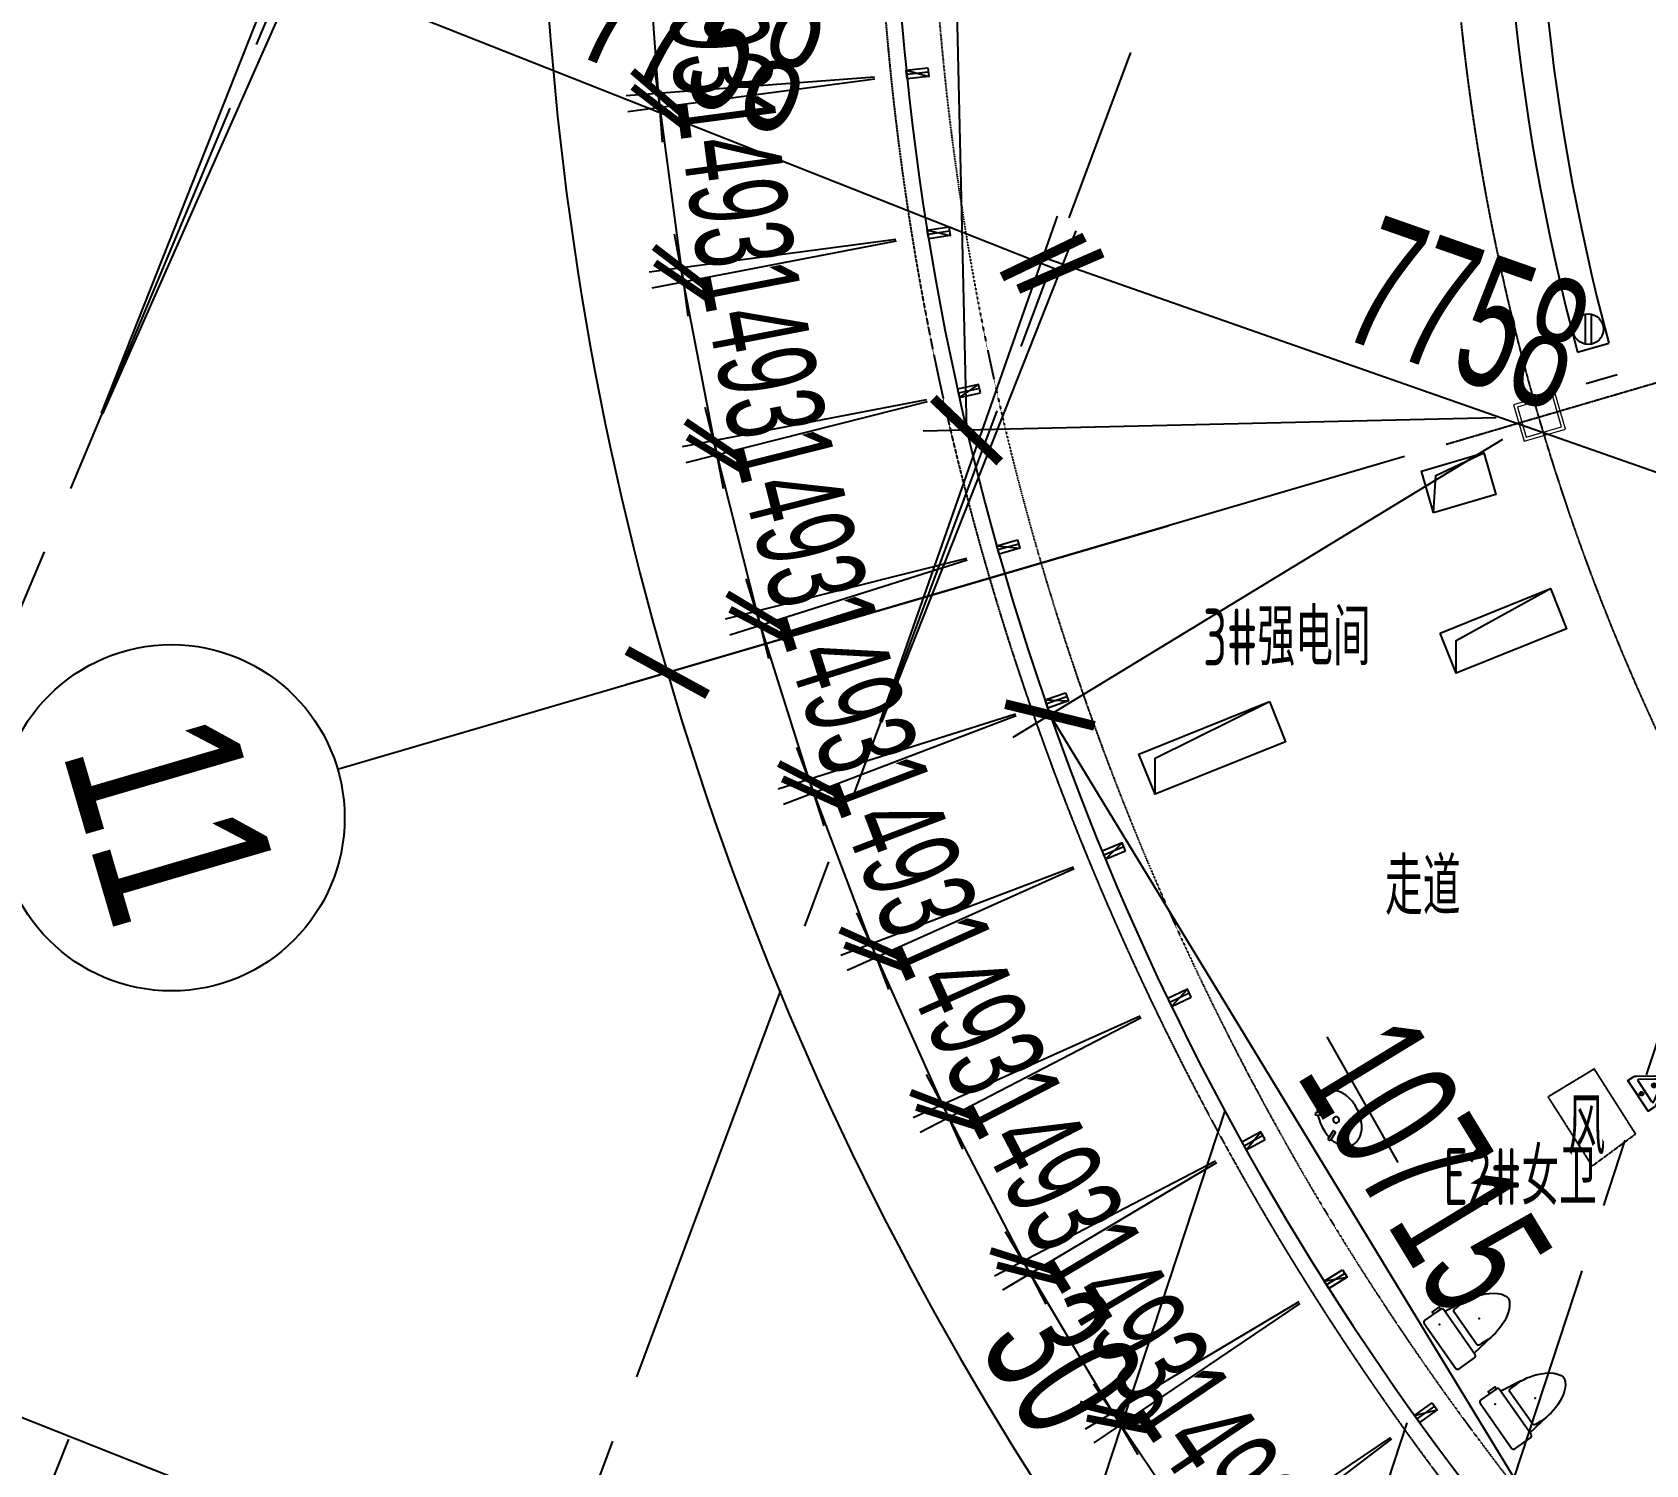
# Model space of a CAD drawing. Extents: x -668578 to 2331563, y -1202445 to 1620273.
# Drawn here: x 803656 to 818569, y 99493 to 112728 of the extents above; entities that cross this region are included whole.
import ezdxf
from ezdxf.enums import TextEntityAlignment as Align

# ---------------------------------------------------------------- set-up
doc = ezdxf.new("R2010")
doc.units = 0
for name, pattern in [('CENTER2', [28.575, 19.05, -3.175, 3.175, -3.175]), ('CONTINOUS', [0]), ('Continuous-STLayerSet-Col', [0]), ('DASH', [0.35, 0.25, -0.1]), ('DOT2', [0.125, 0, -0.125]), ('DOTE', [2.42, 2, -0.2, 0.02, -0.2]), ('Y000000S0$0$CONTINOUS', [0])]:
    doc.linetypes.add(name, pattern=pattern)
doc.layers.get('0').update_dxf_attribs({"color": 8})
doc.layers.get('Defpoints').update_dxf_attribs({"color": 8})
for name, color, linetype in [('#标注', 8, 'Continuous'), ('#轴线', 8, 'CENTER2'), ('A-AL', 8, 'Continuous'), ('A-BEAM-PLAN-C', 8, 'Continuous'), ('A-DIMS-150', 8, 'Continuous'), ('A-EVTR', 8, 'Continuous'), ('A-FIXT', 8, 'Continuous'), ('A-FLOR-OTLN', 8, 'DOT2'), ('A-ROOF-DRAN', 8, 'Continuous'), ('A-WIND-FRAM', 8, 'Continuous'), ('C-AXIS', 8, 'DOTE'), ('dim', 8, 'Continuous'), ('DIM_LEAD', 8, 'Continuous'), ('EQUIP_雨水斗', 8, 'Continuous'), ('外轮廓', 8, 'Continuous'), ('建-文字', 8, 'Continuous')]:
    doc.layers.add(name, color=color, linetype=linetype)
doc.layers.add('平立面图柱', color=8, linetype='Continuous', lineweight=18)
doc.styles.add('JHZX', font='jrs.shx', dxfattribs={"width": 0.6, "bigfont": 'jhz.shx'})
doc.styles.add('XD2008', font='xd-hzs.shx', dxfattribs={"width": 0.7, "bigfont": 'xd-hztxt.shx'})
doc.dimstyles.new('JZBZ-300', dxfattribs={"dimscale": 300, "dimtxt": 3, "dimasz": 1.5, "dimexe": 1, "dimexo": 1, "dimgap": 0.5, "dimtad": 1, "dimdec": 0, "dimdsep": 46, "dimtxsty": 'JHZX', "dimblk1": 'ARCHTICK', "dimblk2": 'ARCHTICK', "dimsah": 1, "dimcen": 0, "dimclrd": 1, "dimclre": 1, "dimclrt": 2, "dimazin": 2, "dimtfac": 1, "dimtdec": 0, "dimtix": 1, "dimtmove": 0, "dimatfit": 3, "dimfxl": 0, "dimtolj": 1, "dimlwd": -1, "dimlwe": -1, "dimarcsym": 0})
doc.dimstyles.new('JZBZ-400', dxfattribs={"dimscale": 400, "dimtxt": 3, "dimasz": 1.5, "dimexe": 1, "dimexo": 1, "dimgap": 0.5, "dimtad": 1, "dimdec": 0, "dimdsep": 46, "dimtxsty": 'JHZX', "dimblk1": 'ARCHTICK', "dimblk2": 'ARCHTICK', "dimsah": 1, "dimcen": 0, "dimclrd": 1, "dimclre": 1, "dimclrt": 2, "dimazin": 2, "dimtfac": 1, "dimtdec": 0, "dimtix": 1, "dimtmove": 0, "dimatfit": 3, "dimfxl": 0, "dimtolj": 1, "dimlwd": -1, "dimlwe": -1, "dimarcsym": 0})

# ---------------------------------------------------------------- blocks, each defined once
blk = doc.blocks.new('_ARCHTICK')
at = {"color": 0, "linetype": 'ByBlock', "const_width": 0.15}
blk.add_lwpolyline([(-0.5, -0.5), (0.5, 0.5)], dxfattribs=at)
blk = doc.blocks.new('*D2918')
at = {"layer": '#标注', "ltscale": 300, "transparency": 16777216}
for p, q in [((52517, 44290), (60086, 50671)), ((174425, -21557), (175612, -11729))]:
    blk.add_line(p, q, dxfattribs=at)
blk.add_arc((197092, 166179), 179600, 220.13382, 263.11563, dxfattribs=at)
at = {"layer": 'Defpoints', "color": 0, "ltscale": 300, "transparency": 16777216}
for p in [(197092, 166179), (52212, 44032), (92699, 20035), (174378, -21955)]:
    blk.add_point(p, dxfattribs=at)
at = {"layer": '#标注', "ltscale": 300, "transparency": 16777216, "xscale": 600, "yscale": 600, "zscale": 600}
for p, rotation in [((59781, 50414), 130.1338192809486), ((175564, -12126), 353.1156299250185)]:
    blk.add_blockref('_ARCHTICK', p, dxfattribs=dict(at, rotation=rotation))
at = {"layer": '#标注', "ltscale": 300, "transparency": 16777216, "insert": (112118, 8861), "char_height": 1200, "attachment_point": 5, "rotation": 331.6247, "style": 'JHZX'}
blk.add_mtext('\\A1;42.98°', dxfattribs=at)
blk = doc.blocks.new('*D2917')
at = {"layer": '#标注', "ltscale": 300, "transparency": 16777216}
for p, q in [((124057, -8248), (126954, -1330)), ((130999, -10995), (133620, -3968))]:
    blk.add_line(p, q, dxfattribs=at)
blk.add_arc((197092, 166179), 182000, 247.28023, 249.54243, dxfattribs=at)
at = {"layer": 'Defpoints', "color": 0, "ltscale": 300, "transparency": 16777216}
for p in [(197092, 166179), (129015, -2609), (123903, -8617), (130859, -11369)]:
    blk.add_point(p, dxfattribs=at)
at = {"layer": '#标注', "ltscale": 300, "transparency": 16777216, "xscale": 600, "yscale": 600, "zscale": 600}
for p, rotation in [((126799, -1698), 157.2802253813059), ((133481, -4342), 339.5424261212693)]:
    blk.add_blockref('_ARCHTICK', p, dxfattribs=dict(at, rotation=rotation))
at = {"layer": '#标注', "ltscale": 300, "transparency": 16777216, "insert": (130421, -2309), "char_height": 1200, "attachment_point": 5, "rotation": 338.4113, "style": 'JHZX'}
blk.add_mtext('\\A1;2.26°', dxfattribs=at)
blk = doc.blocks.new('*D2933')
at = {"layer": '#标注', "ltscale": 300, "transparency": 16777216}
for p, q in [((130999, -10995), (133620, -3968)), ((138044, -13465), (140386, -6340))]:
    blk.add_line(p, q, dxfattribs=at)
blk.add_arc((197092, 166179), 182000, 249.54243, 251.80463, dxfattribs=at)
at = {"layer": 'Defpoints', "color": 0, "ltscale": 300, "transparency": 16777216}
for p in [(197092, 166179), (135730, -5165), (130859, -11369), (137919, -13845)]:
    blk.add_point(p, dxfattribs=at)
at = {"layer": '#标注', "ltscale": 300, "transparency": 16777216, "xscale": 600, "yscale": 600, "zscale": 600}
for p, rotation in [((133481, -4342), 159.5424261212701), ((140261, -6720), 341.8046268610909)]:
    blk.add_blockref('_ARCHTICK', p, dxfattribs=dict(at, rotation=rotation))
at = {"layer": '#标注', "ltscale": 300, "transparency": 16777216, "insert": (137124, -4810), "char_height": 1200, "attachment_point": 5, "rotation": 340.6735, "style": 'JHZX'}
blk.add_mtext('\\A1;2.26°', dxfattribs=at)
blk = doc.blocks.new('*D2939')
at = {"layer": '#标注', "ltscale": 300, "transparency": 16777216}
for p, q in [((-1773, -1481), (-9342, -7863)), ((165914, -92056), (164727, -101884))]:
    blk.add_line(p, q, dxfattribs=at)
blk.add_arc((197092, 166179), 269610, 220.13382, 263.11563, dxfattribs=at)
at = {"layer": 'Defpoints', "color": 0, "ltscale": 300, "transparency": 16777216}
for p in [(197092, 166179), (-1467, -1224), (40380, -53208), (165962, -91659)]:
    blk.add_point(p, dxfattribs=at)
at = {"layer": '#标注', "ltscale": 300, "transparency": 16777216, "xscale": 600, "yscale": 600, "zscale": 600}
for p, rotation in [((-9036, -7605), 130.1338192809485), ((164775, -101487), 353.1156299250187)]:
    blk.add_blockref('_ARCHTICK', p, dxfattribs=dict(at, rotation=rotation))
at = {"layer": '#标注', "ltscale": 300, "transparency": 16777216, "insert": (69342, -70334), "char_height": 1200, "attachment_point": 5, "rotation": 331.6247, "style": 'JHZX'}
blk.add_mtext('\\A1;42.98°', dxfattribs=at)
blk = doc.blocks.new('*U2924')
at = {"linetype": 'ByBlock'}
blk.add_line((0, -20), (0, 0), dxfattribs=at)
blk.add_circle((0, -24), 4, dxfattribs=at)
at = {"color": 253, "linetype": 'ByBlock', "style": 'JHZX', "width": 0.75}
blk.add_attdef('AXES', text='', height=4, dxfattribs=at).set_placement((0, -24), align=Align.MIDDLE_CENTER)
blk = doc.blocks.new('*D2949')
at = {"layer": '#标注', "ltscale": 300, "transparency": 16777216}
for p, q in [((133126, -3716), (125838, -1943)), ((133390, -15101), (126193, -17210))]:
    blk.add_line(p, q, dxfattribs=at)
blk.add_arc((154503, -8916), 29100, 166.329, 196.329, dxfattribs=at)
at = {"layer": 'Defpoints', "color": 0, "ltscale": 300, "transparency": 16777216}
for p in [(133515, -3810), (125462, -7052), (154503, -8916), (133774, -14988)]:
    blk.add_point(p, dxfattribs=at)
at = {"layer": '#标注', "ltscale": 300, "transparency": 16777216, "xscale": 600, "yscale": 600, "zscale": 600}
for p, rotation in [((126227, -2038), 76.32902802312397), ((126576, -17097), 286.3290280231245)]:
    blk.add_blockref('_ARCHTICK', p, dxfattribs=dict(at, rotation=rotation))
at = {"layer": '#标注', "ltscale": 300, "transparency": 16777216, "insert": (126210, -9572), "char_height": 1200, "attachment_point": 5, "rotation": 271.329, "style": 'JHZX'}
blk.add_mtext('\\A1;30°', dxfattribs=at)
blk = doc.blocks.new('*D2950')
at = {"layer": '#标注', "ltscale": 300, "transparency": 16777216}
for p, q in [((133390, -15101), (126193, -17210)), ((139311, -24829), (134132, -30253))]:
    blk.add_line(p, q, dxfattribs=at)
blk.add_arc((154503, -8916), 29100, 196.329, 226.329, dxfattribs=at)
at = {"layer": 'Defpoints', "color": 0, "ltscale": 300, "transparency": 16777216}
for p in [(154503, -8916), (133774, -14988), (128421, -21822), (139587, -24539)]:
    blk.add_point(p, dxfattribs=at)
at = {"layer": '#标注', "ltscale": 300, "transparency": 16777216, "xscale": 600, "yscale": 600, "zscale": 600}
for p, rotation in [((126576, -17097), 106.3290280231245), ((134409, -29964), 316.3290280231343)]:
    blk.add_blockref('_ARCHTICK', p, dxfattribs=dict(at, rotation=rotation))
at = {"layer": '#标注', "ltscale": 300, "transparency": 16777216, "insert": (130329, -23630), "char_height": 1200, "attachment_point": 5, "rotation": 301.329, "style": 'JHZX'}
blk.add_mtext('\\A1;30°', dxfattribs=at)
blk = doc.blocks.new('*D2987')
at = {"layer": '#标注', "ltscale": 300, "transparency": 16777216}
for p, q in [((134296, -14943), (129771, -17698)), ((130113, -17490), (135684, -26642)), ((139867, -24096), (135343, -26850))]:
    blk.add_line(p, q, dxfattribs=at)
at = {"layer": 'Defpoints', "color": 0, "ltscale": 300, "transparency": 16777216}
for p in [(134638, -14735), (140209, -23888), (135684, -26642)]:
    blk.add_point(p, dxfattribs=at)
at = {"layer": '#标注', "ltscale": 300, "transparency": 16777216, "xscale": 600, "yscale": 600, "zscale": 600}
for p, rotation in [((130113, -17490), 121.3290179573024), ((135684, -26642), 301.3290179573024)]:
    blk.add_blockref('_ARCHTICK', p, dxfattribs=dict(at, rotation=rotation))
at = {"layer": '#标注', "ltscale": 300, "transparency": 16777216, "insert": (133582, -21650), "char_height": 1200, "attachment_point": 5, "rotation": 301.329, "style": 'JHZX'}
blk.add_mtext('\\A1;10715', dxfattribs=at)
blk = doc.blocks.new('*D2988')
at = {"layer": '#标注', "ltscale": 300, "transparency": 16777216}
for p, q in [((133989, -4032), (128694, -4155)), ((129094, -4146), (129342, -14858)), ((134238, -14745), (128942, -14868))]:
    blk.add_line(p, q, dxfattribs=at)
at = {"layer": 'Defpoints', "color": 0, "ltscale": 300, "transparency": 16777216}
for p in [(134389, -4023), (134638, -14735), (129342, -14858)]:
    blk.add_point(p, dxfattribs=at)
at = {"layer": '#标注', "ltscale": 300, "transparency": 16777216, "xscale": 600, "yscale": 600, "zscale": 600}
for p, rotation in [((129094, -4146), 91.32901795722822), ((129342, -14858), 271.3290179572282)]:
    blk.add_blockref('_ARCHTICK', p, dxfattribs=dict(at, rotation=rotation))
at = {"layer": '#标注', "ltscale": 300, "transparency": 16777216, "insert": (130018, -9484), "char_height": 1200, "attachment_point": 5, "rotation": 271.329, "style": 'JHZX'}
blk.add_mtext('\\A1;10715', dxfattribs=at)
blk = doc.blocks.new('*D3003')
at = {"layer": '#标注', "transparency": 16777216}
for p, q in [((-33156, -5786), (-31360, -1246)), ((-31507, -1618), (-24293, -4472)), ((-25943, -8640), (-24146, -4100))]:
    blk.add_line(p, q, dxfattribs=at)
at = {"layer": 'Defpoints', "color": 0, "transparency": 16777216}
for p in [(-24293, -4472), (-33304, -6158), (-26090, -9012)]:
    blk.add_point(p, dxfattribs=at)
at = {"layer": '#标注', "transparency": 16777216, "xscale": 600, "yscale": 600, "zscale": 600}
for p, rotation in [((-31507, -1618), 158.4113313762998), ((-24293, -4472), 338.4113313762998)]:
    blk.add_blockref('_ARCHTICK', p, dxfattribs=dict(at, rotation=rotation))
at = {"layer": '#标注', "transparency": 16777216, "insert": (-27606, -2301), "char_height": 1200, "attachment_point": 5, "rotation": 338.4113, "style": 'JHZX'}
blk.add_mtext('\\A1;7758', dxfattribs=at)
blk = doc.blocks.new('*D3004')
at = {"layer": '#标注', "transparency": 16777216}
for p, q in [((-25958, -8635), (-24320, -3965)), ((-24452, -4343), (-17131, -6910)), ((-18637, -11202), (-16999, -6533))]:
    blk.add_line(p, q, dxfattribs=at)
at = {"layer": 'Defpoints', "color": 0, "transparency": 16777216}
for p in [(-17131, -6910), (-26090, -9012), (-18769, -11580)]:
    blk.add_point(p, dxfattribs=at)
at = {"layer": '#标注', "transparency": 16777216, "xscale": 600, "yscale": 600, "zscale": 600}
for p, rotation in [((-24452, -4343), 160.6735245071912), ((-17131, -6910), 340.6735245071912)]:
    blk.add_blockref('_ARCHTICK', p, dxfattribs=dict(at, rotation=rotation))
at = {"layer": '#标注', "transparency": 16777216, "insert": (-20527, -4871), "char_height": 1200, "attachment_point": 5, "rotation": 340.6735, "style": 'JHZX'}
blk.add_mtext('\\A1;7758', dxfattribs=at)
blk = doc.blocks.new('*D3007')
at = {"layer": '#标注', "transparency": 16777216}
for p, q in [((-40237, -2655), (-38295, 1737)), ((-38457, 1371), (-31362, -1766)), ((-33142, -5792), (-31200, -1400))]:
    blk.add_line(p, q, dxfattribs=at)
at = {"layer": 'Defpoints', "color": 0, "transparency": 16777216}
for p in [(-31362, -1766), (-40399, -3021), (-33304, -6158)]:
    blk.add_point(p, dxfattribs=at)
at = {"layer": '#标注', "transparency": 16777216, "xscale": 600, "yscale": 600, "zscale": 600}
for p, rotation in [((-38457, 1371), 156.149138245412), ((-31362, -1766), 336.149138245412)]:
    blk.add_blockref('_ARCHTICK', p, dxfattribs=dict(at, rotation=rotation))
at = {"layer": '#标注', "transparency": 16777216, "insert": (-34586, 534), "char_height": 1200, "attachment_point": 5, "rotation": 336.1491, "style": 'JHZX'}
blk.add_mtext('\\A1;7758', dxfattribs=at)
blk = doc.blocks.new('*D408')
at = {"layer": 'Defpoints', "color": 0, "ltscale": 300, "transparency": 16777216}
for p in [(816457, 99914), (817362, 98727), (814628, 98518)]:
    blk.add_point(p, dxfattribs=at)
at = {"layer": 'dim', "color": 1, "ltscale": 300, "transparency": 16777216}
for p, q in [((816218, 99732), (814389, 98336)), ((814628, 98518), (814355, 98876)), ((815533, 97331), (814628, 98518)), ((817124, 98545), (815295, 97149)), ((815533, 97331), (815806, 96973))]:
    blk.add_line(p, q, dxfattribs=at)
at = {"layer": 'dim', "color": 1, "ltscale": 300, "transparency": 16777216, "xscale": 450, "yscale": 450, "zscale": 450}
for p, rotation in [((814628, 98518), 307.3445776047749), ((815533, 97331), 127.3445776047749)]:
    blk.add_blockref('_ARCHTICK', p, dxfattribs=dict(at, rotation=rotation))
at = {"layer": 'dim', "color": 2, "ltscale": 300, "transparency": 16777216, "insert": (815557, 98288), "char_height": 900, "attachment_point": 5, "rotation": 307.3446, "style": 'JHZX'}
blk.add_mtext('\\A1;1493', dxfattribs=at)
blk = doc.blocks.new('*D409')
at = {"layer": 'Defpoints', "color": 0, "ltscale": 300, "transparency": 16777216}
for p in [(815621, 101151), (813715, 99863), (816457, 99913)]:
    blk.add_point(p, dxfattribs=at)
at = {"layer": 'dim', "color": 1, "ltscale": 300, "transparency": 16777216}
for p, q in [((815372, 100983), (813466, 99695)), ((813715, 99863), (813463, 100236)), ((814550, 98626), (813715, 99863)), ((816208, 99745), (814302, 98458)), ((814550, 98626), (814802, 98253))]:
    blk.add_line(p, q, dxfattribs=at)
at = {"layer": 'dim', "color": 1, "ltscale": 300, "transparency": 16777216, "xscale": 450, "yscale": 450, "zscale": 450}
for p, rotation in [((813715, 99863), 304.0353829207523), ((814550, 98626), 124.0353829207523)]:
    blk.add_blockref('_ARCHTICK', p, dxfattribs=dict(at, rotation=rotation))
at = {"layer": 'dim', "color": 2, "ltscale": 300, "transparency": 16777216, "insert": (814630, 99580), "char_height": 900, "attachment_point": 5, "rotation": 304.0354, "style": 'JHZX'}
blk.add_mtext('\\A1;1493', dxfattribs=at)
blk = doc.blocks.new('*D410')
at = {"layer": 'Defpoints', "color": 0, "ltscale": 300, "transparency": 16777216}
for p in [(814858, 102434), (812881, 101258), (815621, 101150)]:
    blk.add_point(p, dxfattribs=at)
at = {"layer": 'dim', "color": 1, "ltscale": 300, "transparency": 16777216}
for p, q in [((814600, 102281), (812623, 101105)), ((812881, 101258), (812651, 101645)), ((813644, 99975), (812881, 101258)), ((815363, 100997), (813386, 99822)), ((813644, 99975), (813873, 99588))]:
    blk.add_line(p, q, dxfattribs=at)
at = {"layer": 'dim', "color": 1, "ltscale": 300, "transparency": 16777216, "xscale": 450, "yscale": 450, "zscale": 450}
for p, rotation in [((812881, 101258), 300.7261882367245), ((813644, 99975), 120.7261882367245)]:
    blk.add_blockref('_ARCHTICK', p, dxfattribs=dict(at, rotation=rotation))
at = {"layer": 'dim', "color": 2, "ltscale": 300, "transparency": 16777216, "insert": (813778, 100923), "char_height": 900, "attachment_point": 5, "rotation": 300.7262, "style": 'JHZX'}
blk.add_mtext('\\A1;1493', dxfattribs=at)
blk = doc.blocks.new('*D411')
at = {"layer": 'Defpoints', "color": 0, "ltscale": 300, "transparency": 16777216}
for p in [(814171, 103759), (812129, 102700), (814859, 102434)]:
    blk.add_point(p, dxfattribs=at)
at = {"layer": 'dim', "color": 1, "ltscale": 300, "transparency": 16777216}
for p, q in [((813905, 103621), (811862, 102562)), ((812129, 102700), (811922, 103099)), ((812816, 101374), (812129, 102700)), ((814592, 102296), (812550, 101236)), ((812816, 101374), (813023, 100975))]:
    blk.add_line(p, q, dxfattribs=at)
at = {"layer": 'dim', "color": 1, "ltscale": 300, "transparency": 16777216, "xscale": 450, "yscale": 450, "zscale": 450}
for p, rotation in [((812129, 102700), 297.4169935527045), ((812816, 101374), 117.4169935527045)]:
    blk.add_blockref('_ARCHTICK', p, dxfattribs=dict(at, rotation=rotation))
at = {"layer": 'dim', "color": 2, "ltscale": 300, "transparency": 16777216, "insert": (813005, 102313), "char_height": 900, "attachment_point": 5, "rotation": 297.417, "style": 'JHZX'}
blk.add_mtext('\\A1;1493', dxfattribs=at)
blk = doc.blocks.new('*D412')
at = {"layer": 'Defpoints', "color": 0, "ltscale": 300, "transparency": 16777216}
for p in [(813561, 105122), (811461, 104182), (814171, 103759)]:
    blk.add_point(p, dxfattribs=at)
at = {"layer": 'dim', "color": 1, "ltscale": 300, "transparency": 16777216}
for p, q in [((813287, 104999), (811187, 104059)), ((811461, 104182), (811277, 104593)), ((812071, 102819), (811461, 104182)), ((813897, 103636), (811797, 102697)), ((812071, 102819), (812255, 102408))]:
    blk.add_line(p, q, dxfattribs=at)
at = {"layer": 'dim', "color": 1, "ltscale": 300, "transparency": 16777216, "xscale": 450, "yscale": 450, "zscale": 450}
for p, rotation in [((811461, 104182), 294.1077988686772), ((812071, 102819), 114.1077988686772)]:
    blk.add_blockref('_ARCHTICK', p, dxfattribs=dict(at, rotation=rotation))
at = {"layer": 'dim', "color": 2, "ltscale": 300, "transparency": 16777216, "insert": (812314, 103746), "char_height": 900, "attachment_point": 5, "rotation": 294.1078, "style": 'JHZX'}
blk.add_mtext('\\A1;1493', dxfattribs=at)
blk = doc.blocks.new('*D413')
at = {"layer": 'Defpoints', "color": 0, "ltscale": 300, "transparency": 16777216}
for p in [(813031, 106517), (810880, 105700), (813561, 105121)]:
    blk.add_point(p, dxfattribs=at)
at = {"layer": 'dim', "color": 1, "ltscale": 300, "transparency": 16777216}
for p, q in [((812751, 106411), (810600, 105594)), ((810880, 105700), (810721, 106121)), ((811411, 104304), (810880, 105700)), ((813281, 105015), (811130, 104198)), ((811411, 104304), (811570, 103884))]:
    blk.add_line(p, q, dxfattribs=at)
at = {"layer": 'dim', "color": 1, "ltscale": 300, "transparency": 16777216, "xscale": 450, "yscale": 450, "zscale": 450}
for p, rotation in [((810880, 105700), 290.7986041846531), ((811411, 104304), 110.7986041846531)]:
    blk.add_blockref('_ARCHTICK', p, dxfattribs=dict(at, rotation=rotation))
at = {"layer": 'dim', "color": 2, "ltscale": 300, "transparency": 16777216, "insert": (811706, 105215), "char_height": 900, "attachment_point": 5, "rotation": 290.7986, "style": 'JHZX'}
blk.add_mtext('\\A1;1493', dxfattribs=at)
blk = doc.blocks.new('*D414')
at = {"layer": 'Defpoints', "color": 0, "ltscale": 300, "transparency": 16777216}
for p in [(812583, 107941), (810388, 107250), (813031, 106517)]:
    blk.add_point(p, dxfattribs=at)
at = {"layer": 'dim', "color": 1, "ltscale": 300, "transparency": 16777216}
for p, q in [((812296, 107851), (810102, 107159)), ((810388, 107250), (810253, 107679)), ((810837, 105825), (810388, 107250)), ((812745, 106427), (810551, 105735)), ((810837, 105825), (810972, 105396))]:
    blk.add_line(p, q, dxfattribs=at)
at = {"layer": 'dim', "color": 1, "ltscale": 300, "transparency": 16777216, "xscale": 450, "yscale": 450, "zscale": 450}
for p, rotation in [((810388, 107250), 287.4894095006323), ((810837, 105825), 107.4894095006323)]:
    blk.add_blockref('_ARCHTICK', p, dxfattribs=dict(at, rotation=rotation))
at = {"layer": 'dim', "color": 2, "ltscale": 300, "transparency": 16777216, "insert": (811185, 106718), "char_height": 900, "attachment_point": 5, "rotation": 287.4894, "style": 'JHZX'}
blk.add_mtext('\\A1;1493', dxfattribs=at)
blk = doc.blocks.new('*D415')
at = {"layer": 'Defpoints', "color": 0, "ltscale": 300, "transparency": 16777216}
for p in [(812217, 109388), (809986, 108825), (812583, 107941)]:
    blk.add_point(p, dxfattribs=at)
at = {"layer": 'dim', "color": 1, "ltscale": 300, "transparency": 16777216}
for p, q in [((811926, 109315), (809695, 108751)), ((809986, 108825), (809876, 109261)), ((810352, 107377), (809986, 108825)), ((812292, 107867), (810061, 107304)), ((810352, 107377), (810462, 106941))]:
    blk.add_line(p, q, dxfattribs=at)
at = {"layer": 'dim', "color": 1, "ltscale": 300, "transparency": 16777216, "xscale": 450, "yscale": 450, "zscale": 450}
for p, rotation in [((809986, 108825), 284.1802148166041), ((810352, 107377), 104.1802148166041)]:
    blk.add_blockref('_ARCHTICK', p, dxfattribs=dict(at, rotation=rotation))
at = {"layer": 'dim', "color": 2, "ltscale": 300, "transparency": 16777216, "insert": (810751, 108248), "char_height": 900, "attachment_point": 5, "rotation": 284.1802, "style": 'JHZX'}
blk.add_mtext('\\A1;1493', dxfattribs=at)
blk = doc.blocks.new('*D416')
at = {"layer": 'Defpoints', "color": 0, "ltscale": 300, "transparency": 16777216}
for p in [(811935, 110854), (809676, 110420), (812217, 109388)]:
    blk.add_point(p, dxfattribs=at)
at = {"layer": 'dim', "color": 1, "ltscale": 300, "transparency": 16777216}
for p, q in [((809676, 110420), (809591, 110862)), ((811641, 110798), (809381, 110364)), ((809958, 108954), (809676, 110420)), ((811922, 109331), (809663, 108897)), ((809958, 108954), (810042, 108512))]:
    blk.add_line(p, q, dxfattribs=at)
at = {"layer": 'dim', "color": 1, "ltscale": 300, "transparency": 16777216, "xscale": 450, "yscale": 450, "zscale": 450}
for p, rotation in [((809676, 110420), 280.8710201325796), ((809958, 108954), 100.8710201325797)]:
    blk.add_blockref('_ARCHTICK', p, dxfattribs=dict(at, rotation=rotation))
at = {"layer": 'dim', "color": 2, "ltscale": 300, "transparency": 16777216, "insert": (810406, 109800), "char_height": 900, "attachment_point": 5, "rotation": 280.871, "style": 'JHZX'}
blk.add_mtext('\\A1;1493', dxfattribs=at)
blk = doc.blocks.new('*D417')
at = {"layer": 'Defpoints', "color": 0, "ltscale": 300, "transparency": 16777216}
for p in [(811739, 112334), (809458, 112031), (811935, 110854)]:
    blk.add_point(p, dxfattribs=at)
at = {"layer": 'dim', "color": 1, "ltscale": 300, "transparency": 16777216}
for p, q in [((809458, 112031), (809399, 112477)), ((811442, 112295), (809161, 111992)), ((809655, 110551), (809458, 112031)), ((811638, 110814), (809357, 110512)), ((809655, 110551), (809714, 110105))]:
    blk.add_line(p, q, dxfattribs=at)
at = {"layer": 'dim', "color": 1, "ltscale": 300, "transparency": 16777216, "xscale": 450, "yscale": 450, "zscale": 450}
for p, rotation in [((809458, 112031), 277.5618254485539), ((809655, 110551), 97.56182544855388)]:
    blk.add_blockref('_ARCHTICK', p, dxfattribs=dict(at, rotation=rotation))
at = {"layer": 'dim', "color": 2, "ltscale": 300, "transparency": 16777216, "insert": (810151, 111370), "char_height": 900, "attachment_point": 5, "rotation": 277.5618, "style": 'JHZX'}
blk.add_mtext('\\A1;1493', dxfattribs=at)
blk = doc.blocks.new('*D418')
at = {"layer": 'Defpoints', "color": 0, "ltscale": 300, "transparency": 16777216}
for p in [(811628, 113823), (809334, 113652), (811739, 112334)]:
    blk.add_point(p, dxfattribs=at)
at = {"layer": 'dim', "color": 1, "ltscale": 300, "transparency": 16777216}
for p, q in [((809334, 113652), (809301, 114101)), ((811329, 113801), (809035, 113630)), ((809445, 112163), (809334, 113652)), ((811440, 112312), (809145, 112141)), ((809445, 112163), (809478, 111714))]:
    blk.add_line(p, q, dxfattribs=at)
at = {"layer": 'dim', "color": 1, "ltscale": 300, "transparency": 16777216, "xscale": 450, "yscale": 450, "zscale": 450}
for p, rotation in [((809334, 113652), 274.252630764533), ((809445, 112163), 94.25263076453304)]:
    blk.add_blockref('_ARCHTICK', p, dxfattribs=dict(at, rotation=rotation))
at = {"layer": 'dim', "color": 2, "ltscale": 300, "transparency": 16777216, "insert": (809988, 112952), "char_height": 900, "attachment_point": 5, "rotation": 274.2526, "style": 'JHZX'}
blk.add_mtext('\\A1;1493', dxfattribs=at)
blk = doc.blocks.new('$lvtry$00000206')
at = {"color": 0}
for points in [[(-253, -220, -0.414214), (-275, -198), (-275, -22, -0.414214), (-253, 0), (253, 0, -0.414214), (275, -22), (275, -198, -0.414214), (253, -220)], [(181, -286), (-181, -286, 0.39219), (-201, -305), (-202, -326), (-204, -363), (-205, -398), (-204, -429), (-201, -459), (-197, -488), (-189, -518), (-180, -550), (-168, -584), (-153, -619), (-135, -654), (-114, -687), (-90, -717), (-63, -741), (-33, -760), (-12, -767, 0.15433), (12, -767), (33, -760), (63, -741), (90, -717), (114, -687), (135, -654), (153, -619), (168, -584), (180, -550), (189, -518), (197, -488), (201, -459), (204, -429), (205, -398), (204, -363), (202, -326), (201, -305, 0.39219)]]:
    blk.add_lwpolyline(points, format="xyb", close=True, dxfattribs=at)
blk.add_lwpolyline([(-275, -120), (-297, -120), (-297, -200), (-275, -200)], close=True, dxfattribs=at)
for points in [[(-205, -428), (-235, -220)], [(205, -428), (235, -220)]]:
    blk.add_lwpolyline(points, dxfattribs=at)
for p in [(-166, -109), (1, -443)]:
    blk.add_point(p, dxfattribs=at)
blk = doc.blocks.new('A$C56F85882_M_F')
at = {"layer": 'A-FIXT', "linetype": 'Y000000S0$0$CONTINOUS', "lineweight": -3, "xscale": -1}
blk.add_blockref('$lvtry$00000206', (-462, 1512), dxfattribs=at)
blk = doc.blocks.new('$lvtry$00000221')
at = {"color": 0}
for p, q in [((-124, -91), (-43, -216)), ((-116, -76), (116, -76)), ((43, -216), (124, -91))]:
    blk.add_line(p, q, dxfattribs=at)
blk.add_lwpolyline([(69, -231, -0.57735), (-69, -231), (-162, -88, -0.145378), (-170, -61), (-170, 0), (170, 0), (170, -61, -0.145378), (162, -88)], format="xyb", close=True, dxfattribs=at)
for centre, radius in [((0, -38), 17.7), ((0, -177), 20)]:
    blk.add_circle(centre, radius, dxfattribs=at)
for centre, radius, start, end in [((-116, -86), 10, 90, 213.0863), ((116, -86), 10, 326.9137, 90), ((0, -191), 50, 210, 330)]:
    blk.add_arc(centre, radius, start, end, dxfattribs=at)
for p in [(0, -38), (0, -177)]:
    blk.add_point(p, dxfattribs=at)
blk = doc.blocks.new('A$C206F0229')
at = {"layer": 'A-FIXT', "linetype": 'Y000000S0$0$CONTINOUS', "lineweight": -3, "extrusion": (0, 0, -1), "xscale": -1, "zscale": -1, "rotation": 269.9999999999999}
blk.add_blockref('$lvtry$00000221', (0, 362), dxfattribs=at)
blk = doc.blocks.new('A$C346B0DA7')
for p, q in [((59, 99), (138, 146)), ((59, 99), (71, 79)), ((71, 79), (150, 126)), ((138, 146), (150, 126)), ((59, -99), (71, -79)), ((59, -99), (138, -146)), ((71, -79), (150, -126)), ((150, -126), (138, -146))]:
    blk.add_line(p, q)
for points in [[(124, 138, 0.012883), (119, 150, 0.028735), (103, 183, 0.038584), (81, 215, 0.043635), (58, 239, 0.046948), (30, 260, 0.060002), (3, 271, 0.075785), (-27, 275, 0.060889), (-62, 271, 0.054586), (-94, 259, 0.054379), (-122, 240, 0.038321), (-146, 217, 0.035303), (-168, 189, 0.040035), (-185, 157, 0.032621), (-200, 118, 0.024635), (-211, 77, 0.053768), (-218, -1), (-216, -39), (-211, -76, 1826.718919)], [(124, 138, 0.012883), (119, 150, 0.028735), (103, 183, 0.038584), (81, 215, 0.043635), (58, 239, 0.046948), (30, 260, 0.060002), (3, 271, 0.075785), (-27, 275, 0.060889), (-62, 271, 0.054586), (-94, 259, 0.054379), (-122, 240, 0.038321), (-146, 217, 0.035303), (-168, 189, 0.040035), (-185, 157, 0.032621), (-200, 118, 0.024635), (-211, 77, 0.053768), (-218, -1), (-216, -39), (-211, -76, 1826.718919)], [(124, 138, 0.012883), (119, 150, 0.028735), (103, 183, 0.038584), (81, 215, 0.043635), (58, 239, 0.046948), (30, 260, 0.060002), (3, 271, 0.075785), (-27, 275, 0.060889), (-62, 271, 0.054586), (-94, 259, 0.054379), (-122, 240, 0.038321), (-146, 217, 0.035303), (-168, 189, 0.040035), (-185, 157, 0.032621), (-200, 118, 0.024635), (-211, 77, 0.053768), (-218, -1), (-216, -39), (-211, -76, 1826.718919)], [(124, 138, 0.012883), (119, 150, 0.028735), (103, 183, 0.038584), (81, 215, 0.043635), (58, 239, 0.046948), (30, 260, 0.060002), (3, 271, 0.075785), (-27, 275, 0.060889), (-62, 271, 0.054586), (-94, 259, 0.054379), (-122, 240, 0.038321), (-146, 217, 0.035303), (-168, 189, 0.040035), (-185, 157, 0.032621), (-200, 118, 0.024635), (-211, 77, 0.053768), (-218, -1), (-216, -39), (-211, -76, 1826.718919)], [(132, -115, 0.025128), (138, -85, 0.042673), (146, 0), (144, 42, 0.021447), (138, 85, 0.025126), (132, 115)], [(132, -115, 0.025128), (138, -85, 0.042673), (146, 0), (144, 42, 0.021447), (138, 85, 0.025126), (132, 115)], [(132, -115, 0.025128), (138, -85, 0.042673), (146, 0), (144, 42, 0.021447), (138, 85, 0.025126), (132, 115)], [(132, -115, 0.025128), (138, -85, 0.042673), (146, 0), (144, 42, 0.021447), (138, 85, 0.025126), (132, 115)], [(-211, -76, 0.02503), (-200, -118, 0.032621), (-185, -157, 0.040035), (-168, -189, 0.035303), (-146, -217, 0.038321), (-122, -240, 0.054379), (-94, -259, 0.054586), (-62, -271, 0.060889), (-27, -275, 0.075785), (3, -271, 0.060002), (30, -260, 0.046948), (58, -239, 0.043635), (81, -215, 0.038584), (103, -183, 0.028735), (119, -150, 0.012881), (124, -138)], [(-211, -76, 0.02503), (-200, -118, 0.032621), (-185, -157, 0.040035), (-168, -189, 0.035303), (-146, -217, 0.038321), (-122, -240, 0.054379), (-94, -259, 0.054586), (-62, -271, 0.060889), (-27, -275, 0.075785), (3, -271, 0.060002), (30, -260, 0.046948), (58, -239, 0.043635), (81, -215, 0.038584), (103, -183, 0.028735), (119, -150, 0.012881), (124, -138)], [(-211, -76, 0.02503), (-200, -118, 0.032621), (-185, -157, 0.040035), (-168, -189, 0.035303), (-146, -217, 0.038321), (-122, -240, 0.054379), (-94, -259, 0.054586), (-62, -271, 0.060889), (-27, -275, 0.075785), (3, -271, 0.060002), (30, -260, 0.046948), (58, -239, 0.043635), (81, -215, 0.038584), (103, -183, 0.028735), (119, -150, 0.012881), (124, -138)], [(-211, -76, 0.02503), (-200, -118, 0.032621), (-185, -157, 0.040035), (-168, -189, 0.035303), (-146, -217, 0.038321), (-122, -240, 0.054379), (-94, -259, 0.054586), (-62, -271, 0.060889), (-27, -275, 0.075785), (3, -271, 0.060002), (30, -260, 0.046948), (58, -239, 0.043635), (81, -215, 0.038584), (103, -183, 0.028735), (119, -150, 0.012881), (124, -138)]]:
    blk.add_lwpolyline(points, format="xyb")
blk.add_lwpolyline([(-29, 0, 0.414221), (0, -29, 0.414221), (29, 0, 0.414221), (0, 29, 0.414221)], format="xyb", close=True)
blk.add_lwpolyline([(-29, 0, 0.414221), (0, -29, 0.414221), (29, 0, 0.414221), (0, 29, 0.414221)], format="xyb", close=True)
blk.add_lwpolyline([(-29, 0, 0.414221), (0, -29, 0.414221), (29, 0, 0.414221), (0, 29, 0.414221)], format="xyb", close=True)
blk.add_lwpolyline([(-29, 0, 0.414221), (0, -29, 0.414221), (29, 0, 0.414221), (0, 29, 0.414221)], format="xyb", close=True)
blk = doc.blocks.new('*D2899')
at = {"layer": '平立面图柱', "color": 51, "linetype": 'Continuous-STLayerSet-Col', "lineweight": 18}
for p, q in [((143, 224), (-241, 112)), ((122, 187), (-204, 91)), ((204, -91), (122, 187)), ((241, -112), (143, 224)), ((-241, 112), (-143, -224)), ((-204, 91), (-122, -187)), ((-143, -224), (241, -112)), ((-122, -187), (204, -91))]:
    blk.add_line(p, q, dxfattribs=at)
blk = doc.blocks.new('*D2900')
at = {"layer": '平立面图柱', "color": 51, "linetype": 'Continuous-STLayerSet-Col', "lineweight": 18}
for p, q in [((143, 224), (-241, 112)), ((122, 187), (-204, 91)), ((204, -91), (122, 187)), ((241, -112), (143, 224)), ((-241, 112), (-143, -224)), ((-204, 91), (-122, -187)), ((-143, -224), (241, -112)), ((-122, -187), (204, -91))]:
    blk.add_line(p, q, dxfattribs=at)
blk = doc.blocks.new('幕墙分隔')
for p, q in [((-40, -100), (40, 100)), ((0, 100), (0, -100))]:
    blk.add_line(p, q)
blk.add_lwpolyline([(-40, 100), (40, 100), (40, -100), (-40, -100)], close=True)
blk = doc.blocks.new('$TwtSys$00000139')
at = {"layer": 'EQUIP_雨水斗'}
for p, q in [((-18.8, 91.9), (-18.8, -91.9)), ((18.8, 91.9), (18.8, -91.9))]:
    blk.add_line(p, q, dxfattribs=at)
blk.add_circle((0, 0), 93.8, dxfattribs=at)
blk = doc.blocks.new('hgtbrsrree')
at = {"layer": 'EQUIP_雨水斗', "xscale": 1.5, "yscale": 1.5, "zscale": 1.5}
blk.add_blockref('$TwtSys$00000139', (0, 0), dxfattribs=at)
blk = doc.blocks.new('A$C47405904')
at = {"layer": 'A-AL'}
for p, q in [((-19434, -5511), (-19146, -5427)), ((-23295, -21826), (-21089, -15114))]:
    blk.add_line(p, q, dxfattribs=at)
for points in [[(-89278, 9481, -0.031021), (-108755, 27069, 0.415715), (-113080, 27106), (-145267, -4699, 0.412976), (-145302, -9004, 0.149442), (-10240, -82596, 0.358696), (-6809, -80780)], [(-23311, -21874, -0.064773), (-71512, 1542, 0.089348), (-79518, 4959), (-80049, 5081, -0.111413), (-89357, 9543)]]:
    blk.add_lwpolyline(points, format="xyb", dxfattribs=at)
at = {"layer": 'A-AL', "linetype": 'DASH'}
blk.add_lwpolyline([(16570, 20028, 3.918632), (25814, -3108, 3.918911)], format="xyb", dxfattribs=at)
at = {"layer": 'A-BEAM-PLAN-C', "linetype": 'CONTINOUS'}
for points in [[(-20843, -6705), (-20955, -6322), (-20379, -6153), (-20267, -6537)], [(-20784, -7817), (-19763, -7407), (-19614, -7778), (-20635, -8188)], [(-22361, -8451), (-22212, -8822), (-23418, -9307), (-23567, -8936)]]:
    blk.add_lwpolyline(points, close=True, dxfattribs=at)
at = {"layer": 'A-BEAM-PLAN-C', "linetype": 'DASH'}
blk.add_lwpolyline([(-19358, -11845), (-19786, -12104), (-19379, -12742), (-18976, -12445)], close=True, dxfattribs=at)
at = {"layer": 'A-DIMS-150'}
for points in [[(-20843, -6705), (-20822, -6363), (-20379, -6153)], [(-20635, -8188), (-20635, -7887), (-19763, -7407)], [(-23418, -9307), (-23418, -8974), (-22361, -8451)]]:
    blk.add_lwpolyline(points, dxfattribs=at)
at = {"layer": 'A-EVTR', "linetype": 'Continuous-STLayerSet-Col'}
blk.add_line((-22773, -12232), (-25583, -20781), dxfattribs=at)
at = {"layer": 'A-FIXT'}
blk.add_line((-21172, -12710), (-21828, -11548), dxfattribs=at)
at = {"layer": 'A-FLOR-OTLN'}
for centre, radius, start, end in [((42590, 175095), 212150, 224.36474, 258.37779), ((0, 0), 25500, 49.4115, 353.1347), ((42590, 175095), 262600, 224.41582, 258.41493)]:
    blk.add_arc(centre, radius, start, end, dxfattribs=at)
at = {"layer": 'A-ROOF-DRAN'}
blk.add_line((-19513, -5222), (-19225, -5138), dxfattribs=at)
for centre, radius, start, end in [((0, 0), 20200, 40.1683, 194.9816), ((0, 0), 19900, 40.1683, 194.9613), ((42590, 175095), 211500, 233.70702, 263.30526), ((42590, 175095), 211800, 233.70702, 259.3487)]:
    blk.add_arc(centre, radius, start, end, dxfattribs=at)
at = {"layer": 'A-WIND-FRAM'}
for p in [(-25713, -2655), (-25517, -4135), (-25236, -5601), (-25236, -5601), (-24870, -7049), (-24870, -7049), (-24422, -8473), (-24422, -8473), (-24422, -8473), (-23892, -9869), (-23892, -9869), (-23282, -11232), (-23282, -11232), (-23282, -11232), (-21832, -13841), (-21832, -13841), (-21832, -13841), (-20997, -15078), (-20997, -15078)]:
    blk.add_point(p, dxfattribs=at)
at = {"layer": 'DIM_LEAD'}
for p, q in [((-36586, -13998), (-29061, -16976)), ((-36093, -21923), (-33458, -15265))]:
    blk.add_line(p, q, dxfattribs=at)
at = {"layer": '外轮廓', "color": 3, "linetype": 'DASH', "ltscale": 5}
blk.add_lwpolyline([(-109158, 16478), (-135454, -11643, 0.41242), (-135330, -15318, 0.140163), (-7770, -80593, 0.412914), (-4719, -78556), (3836, -36160, 0.415851), (1787, -33095, -0.057061), (-44213, -18484, 0.041227), (-47955, -17165, 0.051572), (-52855, -16406), (-54407, -16327, -0.116659), (-64974, -13255, -0.058192), (-105484, 16602, 0.414617), (-109158, 16478)], format="xyb", close=True, dxfattribs=at)
at = {"layer": '外轮廓', "color": 3}
blk.add_lwpolyline([(-22739, -22538), (-22739, -22538, -0.065678), (-71758, 1166, 0.089348), (-79617, 4520), (-80148, 4642, -0.112531), (-89717, 9256)], format="xyb", dxfattribs=at)
blk.add_arc((42590, 175095), 208350, 236.67752, 251.76338, dxfattribs=at)
for name in ['*D2899', '*D2900']:
    blk.add_blockref(name, (-19865, -5820))
at = {"layer": 'A-FIXT'}
for name, p, rotation in [('A$C206F0229', (-18753, -12396), 33.59437165447509), ('A$C346B0DA7', (-21744, -12315), 207.0520384032397), ('A$C56F85882_M_F', (-19811, -13158), 125.0118377233387), ('A$C56F85882_M_F', (-19295, -13895), 125.0118377233387)]:
    blk.add_blockref(name, p, dxfattribs=dict(at, rotation=rotation))
at = {"layer": 'A-ROOF-DRAN'}
blk.add_blockref('hgtbrsrree', (-19414, -5010), dxfattribs=at)
at = {"layer": 'A-WIND-FRAM'}
for p, rotation in [((-25614, -2645), 275.8946385536476), ((-25418, -4119), 279.2044811745415), ((-24774, -7022), 285.8241296647132), ((-24327, -8440), 289.1339392212694), ((-21748, -13787), 302.3732362016675), ((-20916, -15020), 305.6830788225613)]:
    blk.add_blockref('幕墙分隔', p, dxfattribs=dict(at, rotation=rotation))
at = {"layer": 'A-WIND-FRAM', "xscale": -1}
for p, rotation in [((-25138, -5580), 282.514320108542), ((-23800, -9831), 292.44377815527), ((-23192, -11188), 295.7536207761638), ((-22508, -12509), 299.0634303327504)]:
    blk.add_blockref('幕墙分隔', p, dxfattribs=dict(at, rotation=rotation))
at = {"layer": '建-文字', "style": 'XD2008', "width": 0.7}
for s, p in [('3#强电间', (-22974, -8117)), ('风', (-19606, -12638)), ('E2#女卫', (-20752, -13103))]:
    blk.add_text(s, height=525, dxfattribs=at).set_placement(p)
at = {"layer": '建-文字', "insert": (-21293, -9896), "char_height": 525, "width": 6502.37, "attachment_point": 1, "style": 'XD2008'}
blk.add_mtext('走道', dxfattribs=at)
blk = doc.blocks.new('A$Caccc0cd0')
at = {"layer": '#标注'}
for p1, p2, distance, picture, middle in [((-40398.9, -3020.9), (-33303.5, -6157.8), 4802.1, '*D3007', (-34586, 534.3)), ((-33303.5, -6157.8), (-26089.9, -9012.2), 4882.8, '*D3003', (-27605.8, -2300.9)), ((-26089.9, -9012.2), (-18769.2, -11579.7), 4948.5, '*D3004', (-20527.1, -4871.4))]:
    dim = blk.add_aligned_dim(p1=p1, p2=p2, distance=distance, dimstyle='JZBZ-400', override={"dimclrd": 256, "dimclre": 256, "dimclrt": 256}, dxfattribs=at)
    dim.commit()
    dim.dimension.update_dxf_attribs({"geometry": picture, "text_midpoint": middle})
blk = doc.blocks.new('DSGDFG')
at = {"layer": '#标注', "ltscale": 300}
blk.add_arc((197092.2, 166179.2), 257800, 220.136073, 263.11563, dxfattribs=at)
at = {"layer": '#轴线', "ltscale": 200}
for p, q in [((96783.9, -73383.1), (123902.6, -8616.5)), ((106320.1, -77150.8), (130859.3, -11369.3)), ((115998, -80537.3), (137919.2, -13845.3))]:
    blk.add_line(p, q, dxfattribs=at)
for radius in [206950, 212800, 220600, 228400, 236200, 244000, 251800, 257800]:
    blk.add_arc((197092.2, 166179.2), radius, 218.438892, 265.140584, dxfattribs=at)
at = {"layer": 'C-AXIS', "ltscale": 2}
blk.add_line((133773.9, -14988.5), (151623.6, -9759), dxfattribs=at)
blk.add_circle((154502.6, -8915.6), 20700, dxfattribs=at)
at = {"layer": '#标注', "ltscale": 300}
blk.add_blockref('A$Caccc0cd0', (154502.6, -8915.6), dxfattribs=at)
at = {"layer": '#标注', "linetype": 'ByBlock', "xscale": 400, "yscale": 400, "rotation": 286.3288078296102}
blk.add_blockref('*U2924', (131206.1, -15740.8), dxfattribs=at).add_auto_attribs({'AXES': '11'})
at = {"layer": '#标注', "ltscale": 300}
for base, center, p1, p2, picture, middle in [((40379.7, -53208.3), (197092.1, 166179.2), (-1467, -1223.5), (165961.7, -91658.5), '*D2939', (69341.6, -70334.5)), ((92698.6, 20034.9), (197092.1, 166179.2), (52211.6, 44032.2), (174377.5, -21954.5), '*D2918', (112118.4, 8861.3)), ((129014.8, -2609), (197092.1, 166179.2), (123902.6, -8616.5), (130859.3, -11369.3), '*D2917', (130421.3, -2309.5)), ((135730.3, -5164.7), (197092.1, 166179.2), (130859.3, -11369.3), (137919.2, -13845.3), '*D2933', (137123.9, -4809.9)), ((125462.3, -7052.4), (154502.6, -8915.6), (133514.6, -3810.5), (133773.9, -14988.5), '*D2949', (126210.2, -9571.9)), ((128421.4, -21822.1), (154502.6, -8915.6), (133773.9, -14988.5), (139587.5, -24539.2), '*D2950', (130328.9, -23630.2))]:
    dim = blk.add_angular_dim_3p(base=base, center=center, p1=p1, p2=p2, dimstyle='JZBZ-400', override={"dimclrd": 256, "dimclre": 256, "dimclrt": 256}, dxfattribs=at)
    dim.commit()
    dim.dimension.update_dxf_attribs({"geometry": picture, "text_midpoint": middle})
for p1, p2, picture, middle in [((134389.1, -4023.2), (134637.6, -14735.4), '*D2988', (130017.7, -9483.6)), ((134637.6, -14735.4), (140208.9, -23888.2), '*D2987', (133582, -21650))]:
    dim = blk.add_aligned_dim(p1=p1, p2=p2, distance=-5296.9, dimstyle='JZBZ-400', override={"dimclrd": 256, "dimclre": 256, "dimclrt": 256}, dxfattribs=at)
    dim.commit()
    dim.dimension.update_dxf_attribs({"geometry": picture, "text_midpoint": middle})
blk = doc.blocks.new('HGDTRET')
at = {"layer": 'dim', "ltscale": 300}
for centre, radius, start, end in [((837451.7, 114994.3), 25850, 53.50205, 252.09079), ((880041, 290089.1), 262600, 224.98133, 258.268049)]:
    blk.add_arc(centre, radius, start, end, dxfattribs=at)
for p1, p2, picture, middle in [((811739, 112333.8), (811628.3, 113822.7), '*D418', (809987.6, 112952.1)), ((811935.4, 110854), (811739, 112334.1), '*D417', (810151.3, 111370.2)), ((812217, 109388), (811935.4, 110854.3), '*D416', (810406, 109800.4)), ((812582.7, 107940.7), (812216.9, 109388.3), '*D415', (810750.9, 108247.8)), ((813031.3, 106516.9), (812582.6, 107940.9), '*D414', (811184.9, 106717.8)), ((813561.4, 105121.4), (813031.2, 106517.2), '*D413', (811706.4, 105215.4)), ((814171.1, 103758.8), (813561.3, 105121.6), '*D412', (812313.8, 103745.6)), ((814858.5, 102433.7), (814171, 103759), '*D411', (813005.1, 102313.3)), ((815621.2, 101150.4), (814858.4, 102433.9), '*D410', (813777.9, 100923.2)), ((816456.8, 99913.4), (815621.1, 101150.7), '*D409', (814629.6, 99580.1)), ((817362.3, 98726.6), (816456.6, 99913.6), '*D408', (815557.4, 98288.5))]:
    dim = blk.add_aligned_dim(p1=p1, p2=p2, distance=2300.7, dimstyle='JZBZ-300', dxfattribs=at)
    dim.commit()
    dim.dimension.update_dxf_attribs({"geometry": picture, "text_midpoint": middle})

msp = doc.modelspace()

# ---------------------------------------------------------------- block references
at = {"layer": '#标注'}
for name, p in [('HGDTRET', (0, 0)), ('DSGDFG', (682948.9, 123910))]:
    msp.add_blockref(name, p, dxfattribs=at)
at = {"layer": 'dim', "ltscale": 300}
msp.add_blockref('A$C47405904', (837451.5, 114994.4), dxfattribs=at)

doc.saveas('drawing.dxf')
